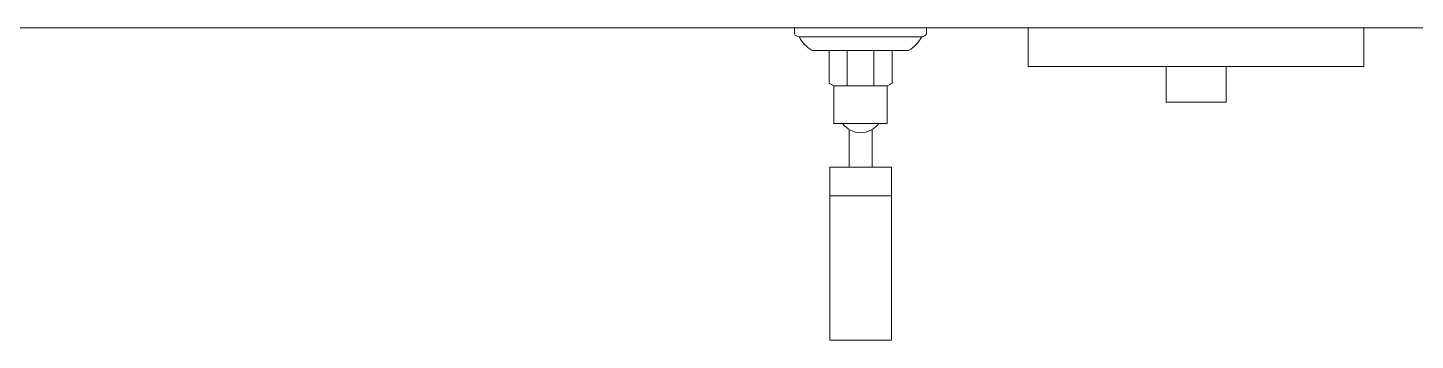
# Model space of a CAD drawing. Header units: metres. Extents: x -232 to 581, y 30 to 789.
# Drawn here: x 225.599 to 226.219, y 674.857 to 674.996 of the extents above; entities that cross this region are included whole.
import ezdxf

# ---------------------------------------------------------------- set-up
doc = ezdxf.new("R2010")
doc.units = ezdxf.units.M
doc.layers.add('A-WALL', color=250, linetype='Continuous', lineweight=20)
doc.layers.add('baños', color=140, linetype='Continuous', lineweight=0)
doc.styles.get("Standard").update_dxf_attribs({"font": 'arial.ttf'})

# ---------------------------------------------------------------- blocks, each defined once
blk = doc.blocks.new('A$C0ed3e1a4')
at = {"layer": 'baños'}
for p, q in [((0.13556, 0.00221), (0.13556, 0.05682)), ((0.13955, 0.05904), (0.13684, 0.05904)), ((0.13955, 0.05904), (0.13955, 0)), ((0.12942, 0.05104), (0.12942, 0.02952)), ((0.12942, 0.0435), (0.11483, 0.0435)), ((0.0645, 0.04318), (0.0645, 0.0157)), ((0.09684, 0.01754), (0.09684, 0.04134)), ((0.09684, 0.04134), (0.11369, 0.04134)), ((0.11369, 0.04134), (0.11369, 0.02944)), ((0.09408, 0.03457), (0.07722, 0.03457)), ((0.11369, 0.03539), (0.12942, 0.03539)), ((0.11369, 0.01754), (0.11369, 0.02944)), ((0.12942, 0.008), (0.12942, 0.02952)), ((0.09408, 0.02431), (0.07722, 0.02431)), ((0.11369, 0.02349), (0.12942, 0.02349)), ((0.09684, 0.01754), (0.11369, 0.01754)), ((0.12942, 0.01538), (0.11483, 0.01538)), ((0.13955, 0), (0.13684, 0))]:
    blk.add_line(p, q, dxfattribs=at)
blk.add_lwpolyline([(0.07722, 0.04318), (0, 0.04318), (0, 0.0157), (0.07722, 0.0157)], close=True, dxfattribs=at)
for centre, radius, start, end in [((0.14155, 0.0445), 0.01378, 115.78965, 151.65642), ((0.13797, 0.05691), 0.00241, 117.91788, 181.97177), ((0.11932, 0.03974), 0.00586, 140.07929, 164.09241), ((0.10271, 0.02944), 0.01003, 125.7762, 234.2238), ((0.11932, 0.01915), 0.00586, 195.90759, 219.92071), ((0.14155, 0.01454), 0.01378, 208.34358, 244.21035), ((0.13797, 0.00213), 0.00241, 178.02823, 242.08212)]:
    blk.add_arc(centre, radius, start, end, dxfattribs=at)
blk = doc.blocks.new('21.11.2025 LN09 2DO NIVEL')
at = {"layer": 'A-WALL', "color": 18, "true_color": 0x000000}
blk.add_line((265.08851, 157.65143), (263.71851, 157.65143), dxfattribs=at)
at = {"layer": 'baños', "color": 18, "true_color": 0x000000}
for points in [[(264.71171, 157.65143), (264.71171, 157.63408), (264.86171, 157.63408), (264.86171, 157.65143)], [(264.77332, 157.63408), (264.77332, 157.61827), (264.8001, 157.61827), (264.8001, 157.63408)]]:
    blk.add_lwpolyline(points, close=True, dxfattribs=at)
at = {"layer": 'baños', "color": 18, "true_color": 0x000000, "rotation": 90}
blk.add_blockref('A$C0ed3e1a4', (264.66623, 157.51188), dxfattribs=at)
at = {"layer": 'baños', "color": 18, "linetype": 'Continuous', "true_color": 0x000000, "flags": 8}
for tag, p in [('MODELNUMBER', (265.51387, 159.78254, 0)), ('TRADENAME', (265.51387, 159.7825, 0)), ('MATERIAL', (265.51387, 159.78242, 0)), ('PRODUCT', (265.51387, 159.78246, 0)), ('MODELNUMBER', (266.68861, 159.78254, 0)), ('TRADENAME', (266.68861, 159.7825, 0)), ('PRODUCT', (266.68861, 159.78246, 0)), ('MATERIAL', (266.68861, 159.78242, 0))]:
    blk.add_attdef(tag, p, '', height=0.0000254, rotation=180.00008, dxfattribs=at)
blk = doc.blocks.new('20.03.2026 LN 09 SEGUNDO NIVEL ARQ')
at = {"layer": 'A-WALL', "color": 5}
blk.add_line((83.35593, -45.04863), (81.98593, -45.04863), dxfattribs=at)
at = {"layer": 'baños', "color": 5}
for points in [[(82.97912, -45.04863), (82.97912, -45.06598), (83.12912, -45.06598), (83.12912, -45.04863)], [(83.04073, -45.06598), (83.04073, -45.08179), (83.06751, -45.08179), (83.06751, -45.06598)]]:
    blk.add_lwpolyline(points, close=True, dxfattribs=at)
at = {"layer": 'baños', "color": 5, "rotation": 90}
blk.add_blockref('A$C0ed3e1a4', (82.93364, -45.18818), dxfattribs=at)
at = {"layer": 'baños', "color": 5, "linetype": 'Continuous', "flags": 8}
for tag, p in [('MODELNUMBER', (83.78129, -42.91752, 0)), ('TRADENAME', (83.78129, -42.91756, 0)), ('PRODUCT', (83.78129, -42.9176, 0)), ('MATERIAL', (83.78129, -42.91764, 0)), ('MODELNUMBER', (84.95603, -42.91752, 0)), ('TRADENAME', (84.95603, -42.91756, 0)), ('MATERIAL', (84.95603, -42.91764, 0)), ('PRODUCT', (84.95603, -42.9176, 0))]:
    blk.add_attdef(tag, p, '', height=0.0000254, rotation=180.00008, dxfattribs=at)
at = {"layer": 'baños', "color": 5, "linetype": 'Continuous'}
for tag, p, rotation in [('MODELNUMBER', (85.8912, -56.99337), 180.00008), ('TRADENAME', (85.89116, -56.99332), 180.00008), ('MATERIAL', (85.89139, -56.99324), 180.00008), ('PRODUCT', (85.89139, -56.99328), 180.00008), ('MODELNUMBER', (86.60077, -56.99337), 179.99992), ('TRADENAME', (86.60077, -56.99332), 179.99992), ('MATERIAL', (86.60077, -56.99324), 179.99992), ('PRODUCT', (86.60077, -56.99328), 179.99992)]:
    blk.add_attdef(tag, p, '', height=0.0000254, rotation=rotation, dxfattribs=at)

msp = doc.modelspace()

# ---------------------------------------------------------------- block references
at = {"color": 1}
for name, p in [('20.03.2026 LN 09 SEGUNDO NIVEL ARQ', (143.06677, 720.04507)), ('21.11.2025 LN09 2DO NIVEL', (-38.66582, 517.34501))]:
    msp.add_blockref(name, p, dxfattribs=at)

doc.saveas('drawing.dxf')
